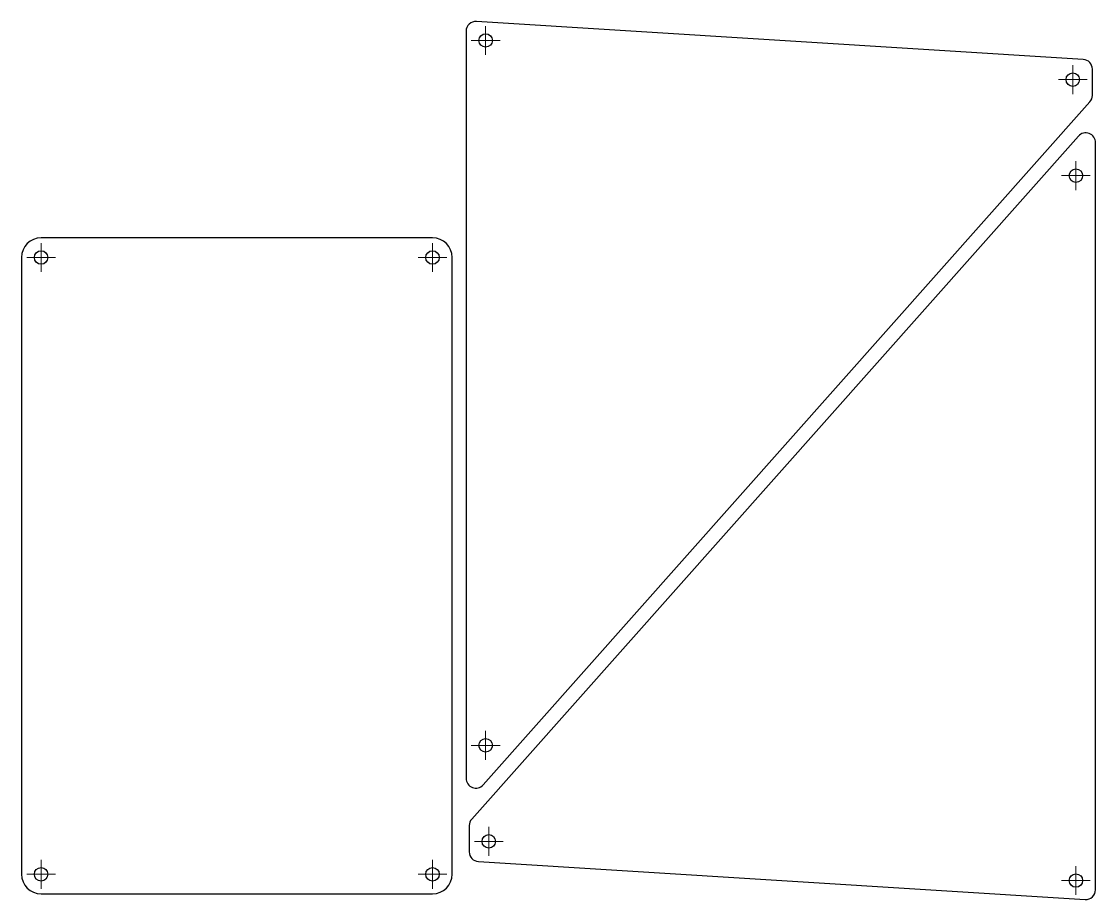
# Model space of a CAD drawing. Header units: inches. Extents: x 0 to 23.9, y 0 to 11.4.
# Drawn here: x 10.15 to 23.87, y 0.15 to 11.36 of the extents above; entities that cross this region are included whole.
import ezdxf

# ---------------------------------------------------------------- set-up
doc = ezdxf.new("R2010")
doc.units = ezdxf.units.IN
doc.header["$MEASUREMENT"] = 0

# ---------------------------------------------------------------- blocks, each defined once
blk = doc.blocks.new('SW_CENTERMARKSYMBOL_0')
at = {"color": 0, "linetype": 'Continuous', "lineweight": 18}
for p, q in [((0, 0.098), (0, 0.184)), ((-0.098, 0), (-0.184, 0)), ((0, 0), (-0.098, 0)), ((0, 0), (0, 0.098)), ((0, 0), (0, -0.098)), ((0, 0), (0.098, 0)), ((0.098, 0), (0.184, 0)), ((0, -0.098), (0, -0.184))]:
    blk.add_line(p, q, dxfattribs=at)
blk = doc.blocks.new('SW_CENTERMARKSYMBOL_1')
at = {"color": 0, "linetype": 'Continuous', "lineweight": 18}
for p, q in [((0, 0.098), (0, 0.184)), ((-0.098, 0), (-0.184, 0)), ((0, 0), (-0.098, 0)), ((0, 0), (0, 0.098)), ((0, 0), (0, -0.098)), ((0, 0), (0.098, 0)), ((0.098, 0), (0.184, 0)), ((0, -0.098), (0, -0.184))]:
    blk.add_line(p, q, dxfattribs=at)
blk = doc.blocks.new('SW_CENTERMARKSYMBOL_2')
at = {"color": 0, "linetype": 'Continuous', "lineweight": 18}
for p, q in [((0, 0.098), (0, 0.184)), ((-0.098, 0), (-0.184, 0)), ((0, 0), (-0.098, 0)), ((0, 0), (0, 0.098)), ((0, 0), (0, -0.098)), ((0, 0), (0.098, 0)), ((0.098, 0), (0.184, 0)), ((0, -0.098), (0, -0.184))]:
    blk.add_line(p, q, dxfattribs=at)
blk = doc.blocks.new('SW_CENTERMARKSYMBOL_3')
at = {"color": 0, "linetype": 'Continuous', "lineweight": 18}
for p, q in [((0, 0.098), (0, 0.184)), ((-0.098, 0), (-0.184, 0)), ((0, 0), (-0.098, 0)), ((0, 0), (0, 0.098)), ((0, 0), (0.098, 0)), ((0, 0), (0, -0.098)), ((0.098, 0), (0.184, 0)), ((0, -0.098), (0, -0.184))]:
    blk.add_line(p, q, dxfattribs=at)
blk = doc.blocks.new('SW_CENTERMARKSYMBOL_4')
at = {"color": 0, "linetype": 'Continuous', "lineweight": 18}
for p, q in [((0, 0.098), (0, 0.184)), ((-0.098, 0), (-0.184, 0)), ((0, 0), (-0.098, 0)), ((0, 0), (0, 0.098)), ((0, 0), (0.098, 0)), ((0, 0), (0, -0.098)), ((0.098, 0), (0.184, 0)), ((0, -0.098), (0, -0.184))]:
    blk.add_line(p, q, dxfattribs=at)
blk = doc.blocks.new('SW_CENTERMARKSYMBOL_5')
at = {"color": 0, "linetype": 'Continuous', "lineweight": 18}
for p, q in [((0, 0.098), (0, 0.184)), ((-0.098, 0), (-0.184, 0)), ((0, 0), (-0.098, 0)), ((0, 0), (0, 0.098)), ((0, 0), (0.098, 0)), ((0, 0), (0, -0.098)), ((0.098, 0), (0.184, 0)), ((0, -0.098), (0, -0.184))]:
    blk.add_line(p, q, dxfattribs=at)
blk = doc.blocks.new('SW_CENTERMARKSYMBOL_6')
at = {"color": 0, "linetype": 'Continuous', "lineweight": 18}
for p, q in [((0, 0.098), (0, 0.184)), ((-0.098, 0), (-0.184, 0)), ((0, 0), (-0.098, 0)), ((0, 0), (0, 0.098)), ((0, 0), (0, -0.098)), ((0, 0), (0.098, 0)), ((0.098, 0), (0.184, 0)), ((0, -0.098), (0, -0.184))]:
    blk.add_line(p, q, dxfattribs=at)
blk = doc.blocks.new('SW_CENTERMARKSYMBOL_7')
at = {"color": 0, "linetype": 'Continuous', "lineweight": 18}
for p, q in [((0, 0.098), (0, 0.184)), ((-0.098, 0), (-0.184, 0)), ((0, 0), (-0.098, 0)), ((0, 0), (0, 0.098)), ((0, 0), (0, -0.098)), ((0, 0), (0.098, 0)), ((0.098, 0), (0.184, 0)), ((0, -0.098), (0, -0.184))]:
    blk.add_line(p, q, dxfattribs=at)
blk = doc.blocks.new('SW_CENTERMARKSYMBOL_8')
at = {"color": 0, "linetype": 'Continuous', "lineweight": 18}
for p, q in [((0, 0.098), (0, 0.184)), ((-0.098, 0), (-0.184, 0)), ((0, 0), (-0.098, 0)), ((0, 0), (0, 0.098)), ((0, 0), (0, -0.098)), ((0, 0), (0.098, 0)), ((0.098, 0), (0.184, 0)), ((0, -0.098), (0, -0.184))]:
    blk.add_line(p, q, dxfattribs=at)
blk = doc.blocks.new('SW_CENTERMARKSYMBOL_9')
at = {"color": 0, "linetype": 'Continuous', "lineweight": 18}
for p, q in [((0, 0.098), (0, 0.184)), ((-0.098, 0), (-0.184, 0)), ((0, 0), (-0.098, 0)), ((0, 0), (0, 0.098)), ((0, 0), (0, -0.098)), ((0, 0), (0.098, 0)), ((0.098, 0), (0.184, 0)), ((0, -0.098), (0, -0.184))]:
    blk.add_line(p, q, dxfattribs=at)

msp = doc.modelspace()

# ---------------------------------------------------------------- linework, layer by layer
at = {"color": 7, "linetype": 'Continuous', "lineweight": 25}
for p, q in [((23.708, 10.876), (15.958, 11.361)), ((15.825, 11.236), (15.825, 1.698)), ((23.825, 10.417), (23.825, 10.752)), ((16.043, 1.615), (23.793, 10.334)), ((23.647, 9.897), (15.897, 1.178)), ((23.865, 0.276), (23.865, 9.814)), ((15.396, 8.598), (10.396, 8.598)), ((10.146, 8.348), (10.146, 0.473)), ((15.646, 0.473), (15.646, 8.348)), ((15.865, 1.095), (15.865, 0.76)), ((15.983, 0.636), (23.733, 0.151)), ((10.396, 0.223), (15.396, 0.223))]:
    msp.add_line(p, q, dxfattribs=at)
for centre in [(16.075, 11.119), (23.575, 10.619), (23.615, 9.393), (10.396, 8.348), (15.396, 8.348), (16.075, 2.119), (16.115, 0.893), (10.396, 0.473), (15.396, 0.473), (23.615, 0.393)]:
    msp.add_circle(centre, 0.0859, dxfattribs=at)
for centre, radius, start, end in [((15.95, 11.236), 0.125, 86.4237, 180), ((23.7, 10.752), 0.125, 0, 86.4237), ((23.7, 10.417), 0.125, 318.3665, 0), ((23.74, 9.814), 0.125, 360, 138.3665), ((10.396, 8.348), 0.25, 90, 180), ((15.396, 8.348), 0.25, 0, 90), ((15.95, 1.698), 0.125, 180, 318.3665), ((15.99, 1.095), 0.125, 138.3665, 180), ((15.99, 0.76), 0.125, 180, 266.4237), ((10.396, 0.473), 0.25, 180, 270), ((15.396, 0.473), 0.25, 270, 0), ((23.74, 0.276), 0.125, 266.4237, 0)]:
    msp.add_arc(centre, radius, start, end, dxfattribs=at)

# ---------------------------------------------------------------- block references
at = {"color": 7, "linetype": 'Continuous', "lineweight": 0}
for name, p in [('SW_CENTERMARKSYMBOL_4', (16.075, 11.119)), ('SW_CENTERMARKSYMBOL_5', (23.575, 10.619)), ('SW_CENTERMARKSYMBOL_3', (16.075, 2.119))]:
    msp.add_blockref(name, p, dxfattribs=at)
at = {"color": 7, "linetype": 'Continuous', "lineweight": 18}
for name, p in [('SW_CENTERMARKSYMBOL_0', (23.615, 9.393)), ('SW_CENTERMARKSYMBOL_9', (10.396, 8.348)), ('SW_CENTERMARKSYMBOL_8', (15.396, 8.348)), ('SW_CENTERMARKSYMBOL_2', (16.115, 0.893)), ('SW_CENTERMARKSYMBOL_6', (10.396, 0.473)), ('SW_CENTERMARKSYMBOL_7', (15.396, 0.473)), ('SW_CENTERMARKSYMBOL_1', (23.615, 0.393))]:
    msp.add_blockref(name, p, dxfattribs=at)

doc.saveas('drawing.dxf')
